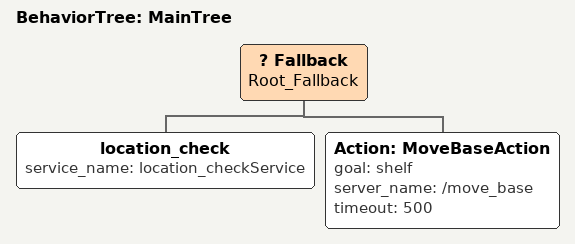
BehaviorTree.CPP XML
<root BTCPP_format="4"><BehaviorTree ID="MainTree"><Fallback name="Root_Fallback"><location_check service_name="location_checkService" /><Action ID="MoveBaseAction" goal="shelf" server_name="/move_base" timeout="500" /></Fallback></BehaviorTree></root>
